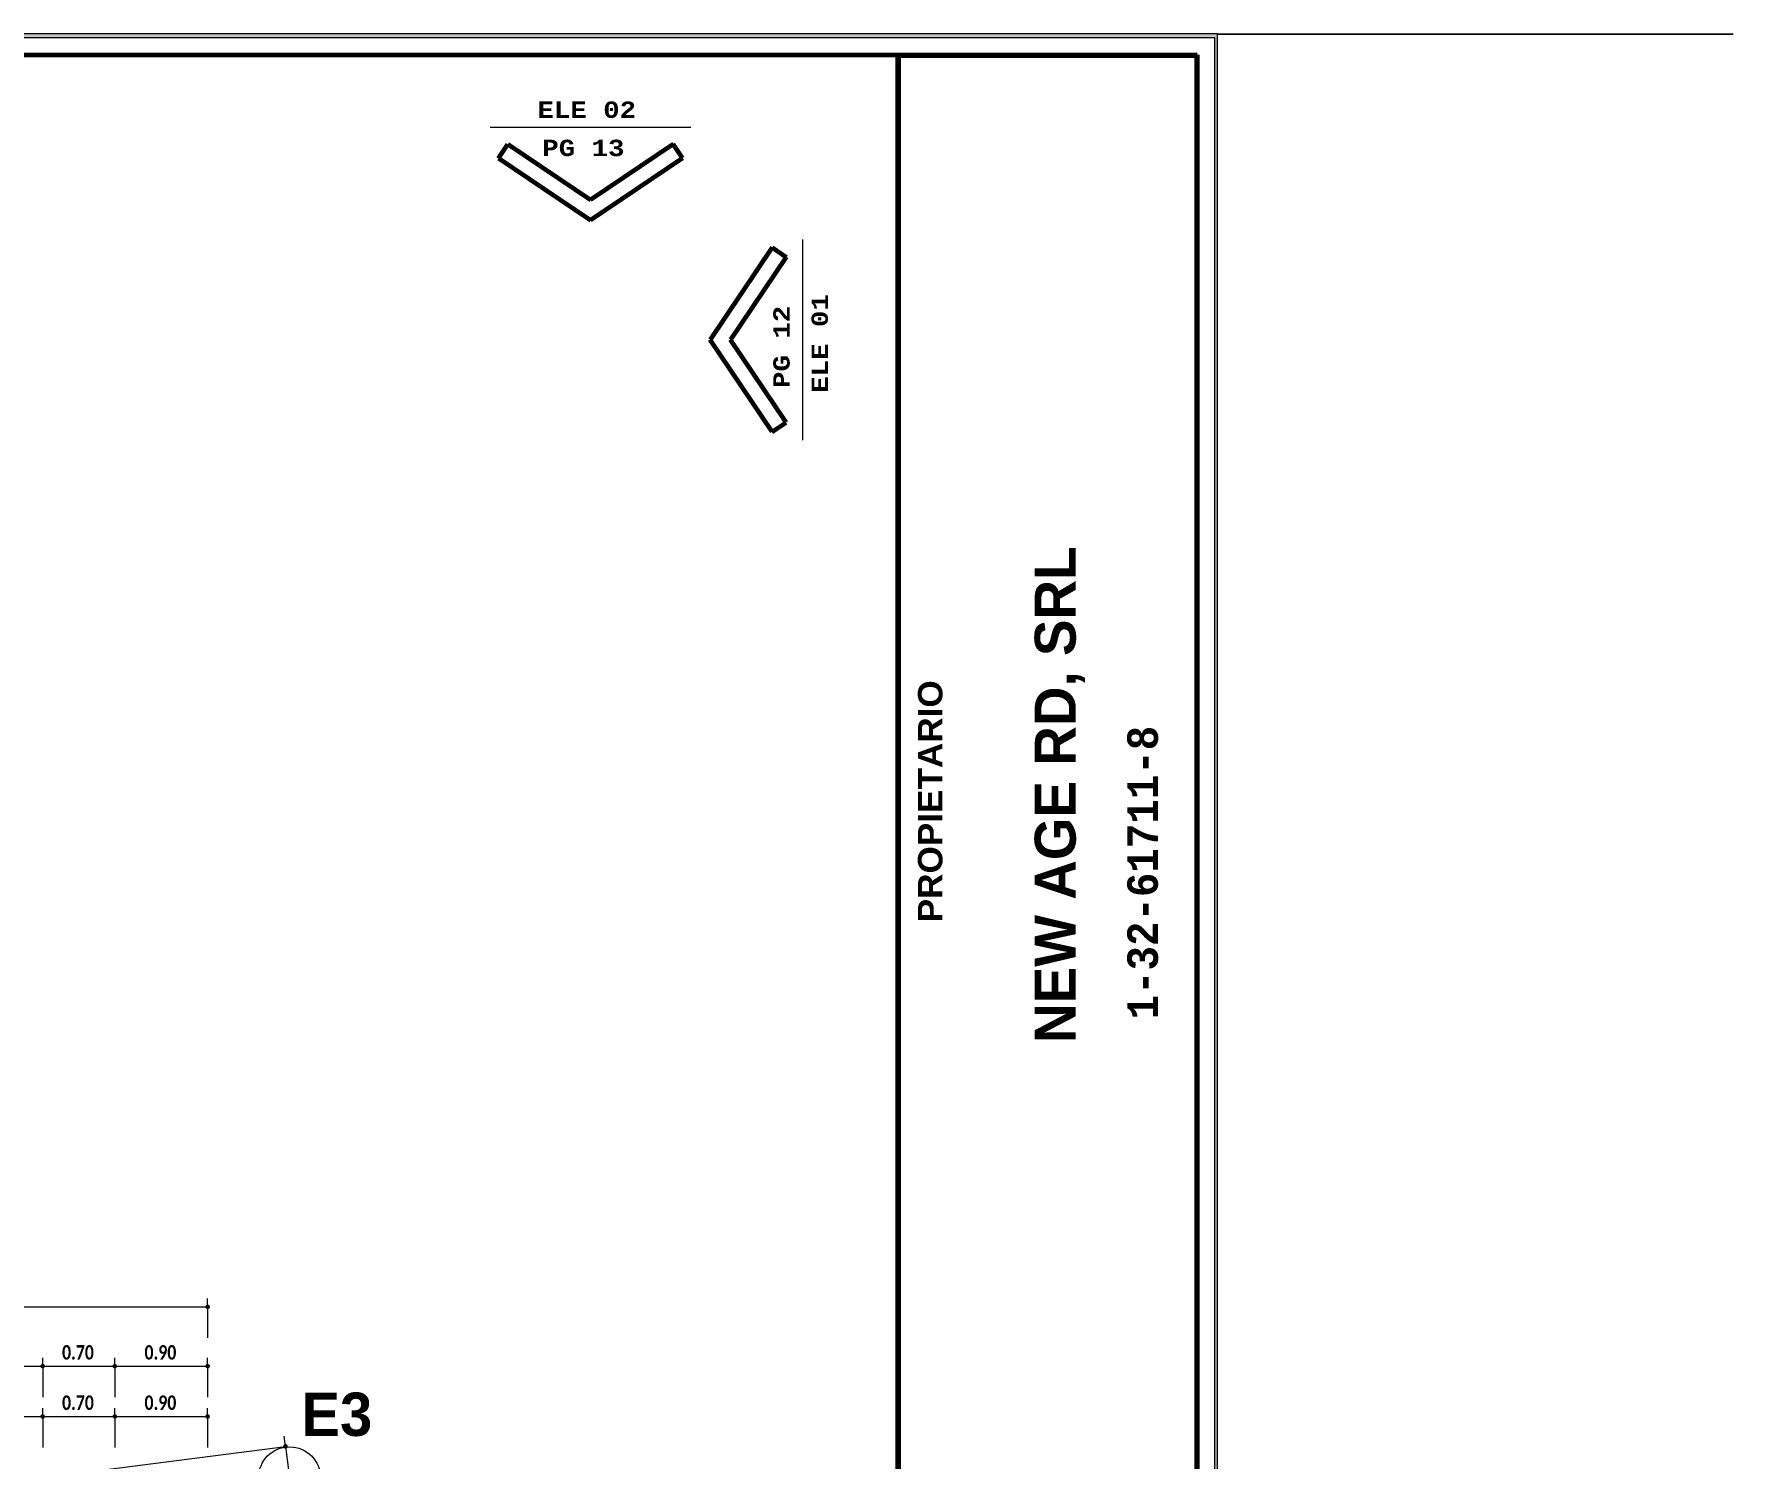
# Model space of a CAD drawing. Header units: metres. Extents: x -144 to 1000, y -717 to 29.
# Drawn here: x 895.29 to 911.78, y -544.28 to -530.45 of the extents above; entities that cross this region are included whole.
import ezdxf

# ---------------------------------------------------------------- set-up
doc = ezdxf.new("R2010")
doc.units = ezdxf.units.M
doc.layers.get('0').update_dxf_attribs({"color": 1})
for name, color, linetype, lineweight in [('A-ANNO-DIMS', 1, 'Continuous', 9), ('A-DETL', 1, 'Continuous', 9), ('A-DETL-THIN', 1, 'Continuous', 9), ('G-ANNO-TEXT', 2, 'Continuous', 9), ('G-ANNO-TTLB', 3, 'Continuous', 18), ('G-ANNO-TTLB-WIDE', 1, 'Continuous', 70), ('G-IMPT', 1, 'Continuous', 9)]:
    doc.layers.add(name, color=color, linetype=linetype, lineweight=lineweight)
doc.styles.add('Arial Black_B', font='ariblk.ttf', dxfattribs={"width": 0.9, "height": 0.1875})
doc.styles.add('Britannic Bold_B', font='', dxfattribs={"width": 0.7})
doc.styles.add('Britannic Bold_B_5', font='', dxfattribs={"height": 0.006})
doc.styles.add('Calibri_B_4', font='calibrib.ttf', dxfattribs={"height": 0.1125})
doc.styles.add('Courier New_B_2', font='courbd.ttf', dxfattribs={"height": 0.0016})
doc.styles.add('Courier New_B_5', font='courbd.ttf', dxfattribs={"width": 0.8, "height": 0.51})
doc.styles.get('Britannic Bold_B').set_extended_font_data('Britannic Bold', bold=True)
doc.styles.get('Britannic Bold_B_5').set_extended_font_data('Britannic Bold', bold=True)

# ---------------------------------------------------------------- blocks, each defined once
blk = doc.blocks.new('tarjeta de nathalie 00')
at = {"layer": 'G-IMPT', "lineweight": 9}
h = blk.add_hatch(color=3, dxfattribs=at)
h.paths.add_polyline_path([(-145.23888, -717.38489), (-145.21019, -717.38489), (-145.21019, -716.89355), (-145.21019, -716.79934), (-145.23888, -716.79934), (-145.23888, -716.89379)])
h.paths.add_polyline_path([(-145.20996, -716.7991), (-145.20996, -717.3851), (-145.2392, -717.3851), (-145.2392, -716.7991)])
h.paths.add_polyline_path([(-145.23902, -717.3868), (-145.20826, -717.3868), (-145.20826, -716.7974), (-145.2392, -716.7974), (-146.09866, -716.7974), (-146.09866, -717.3868)])
h.paths.add_polyline_path([(-145.20795, -716.79707), (-145.20795, -717.3871), (-146.09898, -717.3871), (-146.09898, -716.79707)])
at = {"layer": 'G-ANNO-TTLB', "color": 3}
for p, q in [((-145.20795, -716.79707), (-146.09898, -716.79707)), ((-145.20795, -716.79707), (-146.09898, -716.79707)), ((-146.09866, -716.7974), (-145.2392, -716.7974)), ((-145.20826, -716.7974), (-145.20826, -717.3868)), ((-145.20795, -717.3871), (-145.20795, -716.79707)), ((-145.20795, -717.38713), (-145.20795, -716.79707)), ((-145.2392, -716.7991), (-145.2392, -717.3851)), ((-145.20996, -717.3851), (-145.20996, -716.7991)), ((-145.23888, -717.38489), (-145.23888, -716.89379)), ((-145.21019, -716.89355), (-145.21019, -717.38489))]:
    blk.add_line(p, q, dxfattribs=at)
at = {"layer": 'G-ANNO-TTLB'}
for p, q in [((-145.2392, -716.7974), (-145.20826, -716.7974)), ((-145.20996, -716.7991), (-145.2392, -716.7991)), ((-145.23888, -716.89379), (-145.23888, -716.79934)), ((-145.23888, -716.79934), (-145.21019, -716.79934)), ((-145.21019, -716.79934), (-145.21019, -716.89355))]:
    blk.add_line(p, q, dxfattribs=at)
at = {"layer": 'G-ANNO-TTLB-WIDE', "color": 3}
for p, q in [((-146.09696, -716.7991), (-145.20996, -716.7991)), ((-145.2392, -716.7991), (-145.2392, -717.3851)), ((-145.20996, -716.7991), (-145.20996, -717.3851))]:
    blk.add_line(p, q, dxfattribs=at)
at = {"layer": 'G-ANNO-TTLB', "lineweight": 9, "attachment_point": 1, "rotation": 90}
for s, insert, char_height, width, style in [('NEW AGE RD, SRL', (-145.2258, -716.8955), 0.004, 0.0518772, 'Britannic Bold_B_5'), ('PROPIETARIO', (-145.23719, -716.88373), 0.0023813, 0.0314261, 'Arial Black_B'), ('1-32-61711-8', (-145.21676, -716.8932), 0.0029766, 0.0461772, 'Courier New_B_5')]:
    blk.add_mtext(s, dxfattribs=dict(at, insert=insert, char_height=char_height, width=width, style=style))
blk = doc.blocks.new('A$C4d52d4f2')
at = {"layer": 'A-DETL', "color": 7, "lineweight": 100}
for p, q in [((-0.07018, -0.01215), (-0.06926, -0.01078)), ((-0.06926, -0.01078), (-0.0612, -0.01621)), ((-0.05314, -0.01078), (-0.0612, -0.01621)), ((-0.05221, -0.01215), (-0.05314, -0.01078)), ((-0.07018, -0.01215), (-0.0612, -0.01821)), ((-0.05221, -0.01215), (-0.0612, -0.01821)), ((-0.04347, -0.02089), (-0.04953, -0.02987)), ((-0.04347, -0.02089), (-0.0421, -0.02181)), ((-0.0421, -0.02181), (-0.04754, -0.02987)), ((-0.04347, -0.03886), (-0.04953, -0.02987)), ((-0.0421, -0.03794), (-0.04754, -0.02987)), ((-0.04347, -0.03886), (-0.0421, -0.03794))]:
    blk.add_line(p, q, dxfattribs=at)
at = {"layer": 'A-DETL-THIN', "lineweight": 18}
for p, q in [((-0.07099, -0.00914), (-0.05141, -0.00914)), ((-0.04047, -0.03966), (-0.04047, -0.02008))]:
    blk.add_line(p, q, dxfattribs=at)
at = {"layer": 'G-ANNO-TEXT', "char_height": 0.0016, "attachment_point": 1, "style": 'Courier New_B_2'}
for s, insert, width in [('ELE 02', (-0.06637, -0.00663), 0.0125063), ('PG 13', (-0.0659, -0.01036), 0.0104219)]:
    blk.add_mtext(s, dxfattribs=dict(at, insert=insert, width=width))
at = {"layer": 'G-ANNO-TEXT', "char_height": 0.0016, "attachment_point": 1, "rotation": 90, "style": 'Courier New_B_2'}
for s, insert, width in [('ELE 01', (-0.03963, -0.03505), 0.0125063), ('PG 12', (-0.04336, -0.03458), 0.0104219)]:
    blk.add_mtext(s, dxfattribs=dict(at, insert=insert, width=width))
blk = doc.blocks.new('J')
at = {"layer": 'A-ANNO-DIMS', "lineweight": 25}
h = blk.add_hatch(color=256, dxfattribs=at)
edge = h.paths.add_edge_path()
edge.add_arc((890.27, -483.951), 0.015, 0, 360)
h = blk.add_hatch(color=256, dxfattribs=at)
edge = h.paths.add_edge_path()
edge.add_arc((888.67, -484.527), 0.015, 0, 360)
h = blk.add_hatch(color=256, dxfattribs=at)
edge = h.paths.add_edge_path()
edge.add_arc((888.67, -484.527), 0.015, 0, 360)
h = blk.add_hatch(color=256, dxfattribs=at)
edge = h.paths.add_edge_path()
edge.add_arc((889.37, -484.527), 0.015, 0, 360)
h = blk.add_hatch(color=256, dxfattribs=at)
edge = h.paths.add_edge_path()
edge.add_arc((889.37, -484.527), 0.015, 0, 360)
h = blk.add_hatch(color=256, dxfattribs=at)
edge = h.paths.add_edge_path()
edge.add_arc((890.27, -484.527), 0.015, 0, 360)
h = blk.add_hatch(color=256, dxfattribs=at)
edge = h.paths.add_edge_path()
edge.add_arc((888.67, -485.015), 0.015, 0, 360)
h = blk.add_hatch(color=256, dxfattribs=at)
edge = h.paths.add_edge_path()
edge.add_arc((888.67, -485.015), 0.015, 0, 360)
h = blk.add_hatch(color=256, dxfattribs=at)
edge = h.paths.add_edge_path()
edge.add_arc((889.37, -485.015), 0.015, 0, 360)
h = blk.add_hatch(color=256, dxfattribs=at)
edge = h.paths.add_edge_path()
edge.add_arc((889.37, -485.015), 0.015, 0, 360)
h = blk.add_hatch(color=256, dxfattribs=at)
edge = h.paths.add_edge_path()
edge.add_arc((890.27, -485.015), 0.015, 0, 360)
at = {"layer": 'A-ANNO-DIMS', "lineweight": 25, "true_color": 0x0000ff}
h = blk.add_hatch(color=5, dxfattribs=at)
edge = h.paths.add_edge_path()
edge.add_arc((891.026, -485.305), 0.015, 0, 360)
at = {"layer": 'A-ANNO-DIMS'}
for p, q in [((869.663, -483.951), (890.27, -483.951)), ((890.27, -483.951), (890.27, -483.871)), ((890.27, -483.951), (890.27, -484.251)), ((888.67, -484.527), (888.67, -484.447)), ((888.67, -484.527), (888.67, -484.447)), ((889.37, -484.527), (889.37, -484.447)), ((889.37, -484.527), (889.37, -484.447)), ((890.27, -484.527), (890.27, -484.447)), ((886.22, -484.527), (888.67, -484.527)), ((888.67, -484.527), (888.67, -484.827)), ((888.67, -484.527), (889.37, -484.527)), ((888.67, -484.527), (888.67, -484.827)), ((889.37, -484.527), (889.37, -484.827)), ((889.37, -484.527), (890.27, -484.527)), ((889.37, -484.527), (889.37, -484.827)), ((890.27, -484.527), (890.27, -484.827)), ((888.67, -485.015), (888.67, -484.935)), ((888.67, -485.015), (888.67, -484.935)), ((889.37, -485.015), (889.37, -484.935)), ((889.37, -485.015), (889.37, -484.935)), ((890.27, -485.015), (890.27, -484.935)), ((886.22, -485.015), (888.67, -485.015)), ((888.67, -485.015), (888.67, -485.315)), ((888.67, -485.015), (889.37, -485.015)), ((888.67, -485.015), (888.67, -485.315)), ((889.37, -485.015), (889.37, -485.315)), ((889.37, -485.015), (890.27, -485.015)), ((889.37, -485.015), (889.37, -485.315)), ((890.27, -485.015), (890.27, -485.315))]:
    blk.add_line(p, q, dxfattribs=at)
at = {"layer": 'A-ANNO-DIMS', "color": 5, "true_color": 0x0000ff}
for p, q in [((891.026, -485.305), (891.013, -485.205)), ((869.55, -488.068), (891.026, -485.305)), ((891.026, -485.305), (891.09, -485.801))]:
    blk.add_line(p, q, dxfattribs=at)
at = {"layer": 'A-ANNO-DIMS', "lineweight": 25}
for centre in [(890.27, -483.951), (888.67, -484.527), (888.67, -484.527), (889.37, -484.527), (889.37, -484.527), (890.27, -484.527), (888.67, -485.015), (888.67, -485.015), (889.37, -485.015), (889.37, -485.015), (890.27, -485.015)]:
    blk.add_circle(centre, 0.015, dxfattribs=at)
at = {"layer": 'A-ANNO-DIMS', "color": 5, "lineweight": 25, "true_color": 0x0000ff}
blk.add_circle((891.026, -485.305), 0.015, dxfattribs=at)
at = {"layer": 'A-DETL-THIN'}
blk.add_circle((891.065, -485.61), 0.3, dxfattribs=at)
at = {"layer": 'A-ANNO-DIMS', "style": 'Calibri_B_4', "width": 0.8}
for s, p in [('0.70', (888.858, -484.463)), ('0.90', (889.658, -484.463)), ('0.70', (888.858, -484.951)), ('0.90', (889.658, -484.951))]:
    blk.add_text(s, height=0.14, dxfattribs=at).set_placement(p)
at = {"layer": 'G-ANNO-TEXT', "style": 'Britannic Bold_B'}
blk.add_text('E3', height=0.42, dxfattribs=at).set_placement((891.181, -485.203))

msp = doc.modelspace()

# ---------------------------------------------------------------- block references
at = {"xscale": 99.43160266323505, "yscale": 99.43160266323505, "zscale": 99.43160266323505}
msp.add_blockref('tarjeta de nathalie 00', (15345.034, 70741.827), dxfattribs=at)

# ---------------------------------------------------------------- next in the draw order: linework, layer by layer
msp.add_line((906.775, -530.455), (911.775, -530.455))

# ---------------------------------------------------------------- next in the draw order: block references
at = {"xscale": 99.43160273753426, "yscale": 99.43160273753426, "zscale": 99.43160273753426}
msp.add_blockref('A$C4d52d4f2', (906.775, -530.45), dxfattribs=at)
at = {"color": 3}
msp.add_blockref('J', (6.705, -58.85), dxfattribs=at)

doc.saveas('drawing.dxf')
